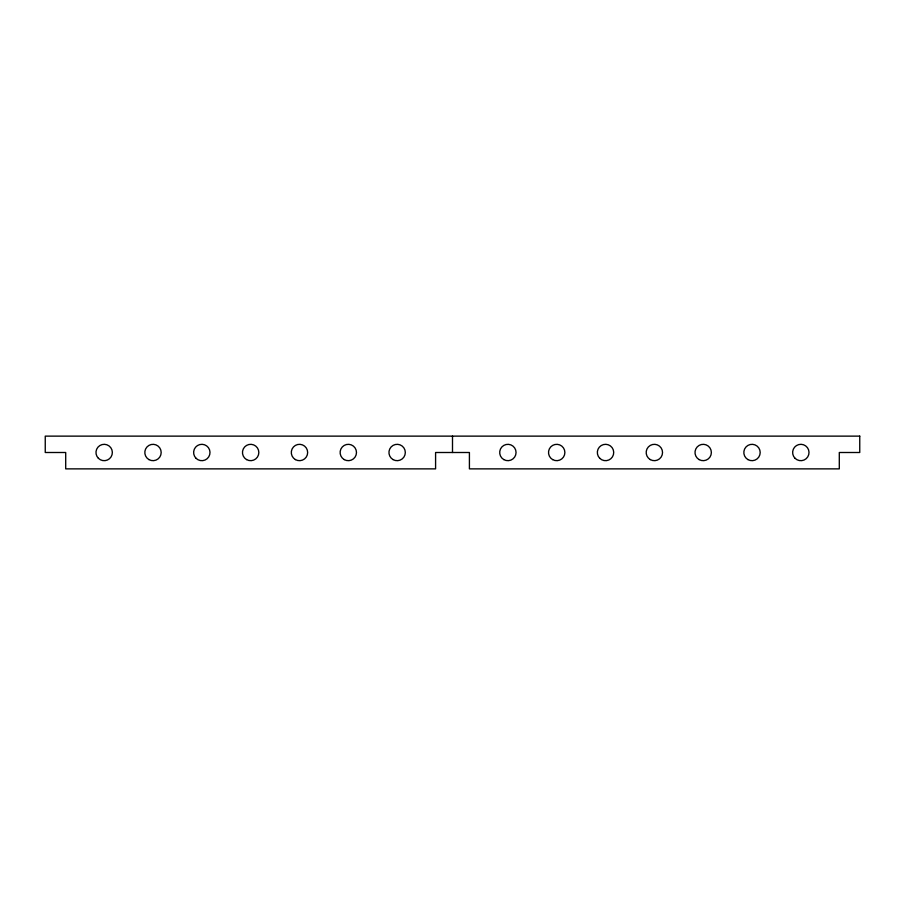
<?xml version="1.0" encoding="UTF-8"?>
<svg xmlns="http://www.w3.org/2000/svg" width="905" height="905" viewBox="0 0 905 905"><rect width="100%" height="100%" fill="white"/><g stroke="black" fill="none" stroke-linecap="round" stroke-linejoin="round"><path stroke-width="1.36" d="M452.5 436.131L452.5 452.5M859.75 436.131L45.25 436.131L45.25 452.5L65.703 452.5L65.703 468.869L435.588 468.869L435.588 452.5L469.412 452.5L469.412 468.869L839.297 468.869L839.297 452.5L859.75 452.5L859.75 436.131M747.915 459.582A8.179 8.179 0 0 0 760.189 452.5A8.179 8.179 0 0 0 747.915 445.418A8.179 8.179 0 0 0 747.915 459.582M699.09 459.582A8.179 8.179 0 0 0 711.364 452.5A8.179 8.179 0 0 0 699.09 445.418A8.179 8.179 0 0 0 699.09 459.582M795.043 458.292A8.179 8.179 0 0 0 808.731 454.615A8.179 8.179 0 0 0 798.708 444.593A8.179 8.179 0 0 0 795.043 458.292M246.556 459.582A8.179 8.179 0 0 0 258.83 452.5A8.179 8.179 0 0 0 246.556 445.418A8.179 8.179 0 0 0 246.556 459.582M344.205 459.582A8.179 8.179 0 0 0 356.48 452.5A8.179 8.179 0 0 0 344.205 445.418A8.179 8.179 0 0 0 344.205 459.582M552.604 459.582A8.179 8.179 0 0 0 564.878 452.5A8.179 8.179 0 0 0 552.604 445.418A8.179 8.179 0 0 0 552.604 459.582M599.744 458.292A8.179 8.179 0 0 0 613.432 454.615A8.179 8.179 0 0 0 603.409 444.593A8.179 8.179 0 0 0 599.744 458.292M503.78 459.582A8.179 8.179 0 0 0 516.054 452.5A8.179 8.179 0 0 0 503.78 445.418A8.179 8.179 0 0 0 503.78 459.582M98.385 458.292A8.179 8.179 0 0 0 112.073 454.615A8.179 8.179 0 0 0 102.05 444.593A8.179 8.179 0 0 0 98.385 458.292M393.03 459.582A8.179 8.179 0 0 0 405.316 452.5A8.179 8.179 0 0 0 393.03 445.418A8.179 8.179 0 0 0 393.03 459.582M148.906 459.582A8.179 8.179 0 0 0 161.18 452.5A8.179 8.179 0 0 0 148.906 445.418A8.179 8.179 0 0 0 148.906 459.582M196.034 458.292A8.179 8.179 0 0 0 209.722 454.615A8.179 8.179 0 0 0 199.7 444.593A8.179 8.179 0 0 0 196.034 458.292M295.381 459.582A8.179 8.179 0 0 0 307.655 452.5A8.179 8.179 0 0 0 295.381 445.418A8.179 8.179 0 0 0 295.381 459.582M650.265 459.582A8.179 8.179 0 0 0 662.539 452.5A8.179 8.179 0 0 0 650.265 445.418A8.179 8.179 0 0 0 650.265 459.582"/></g></svg>
